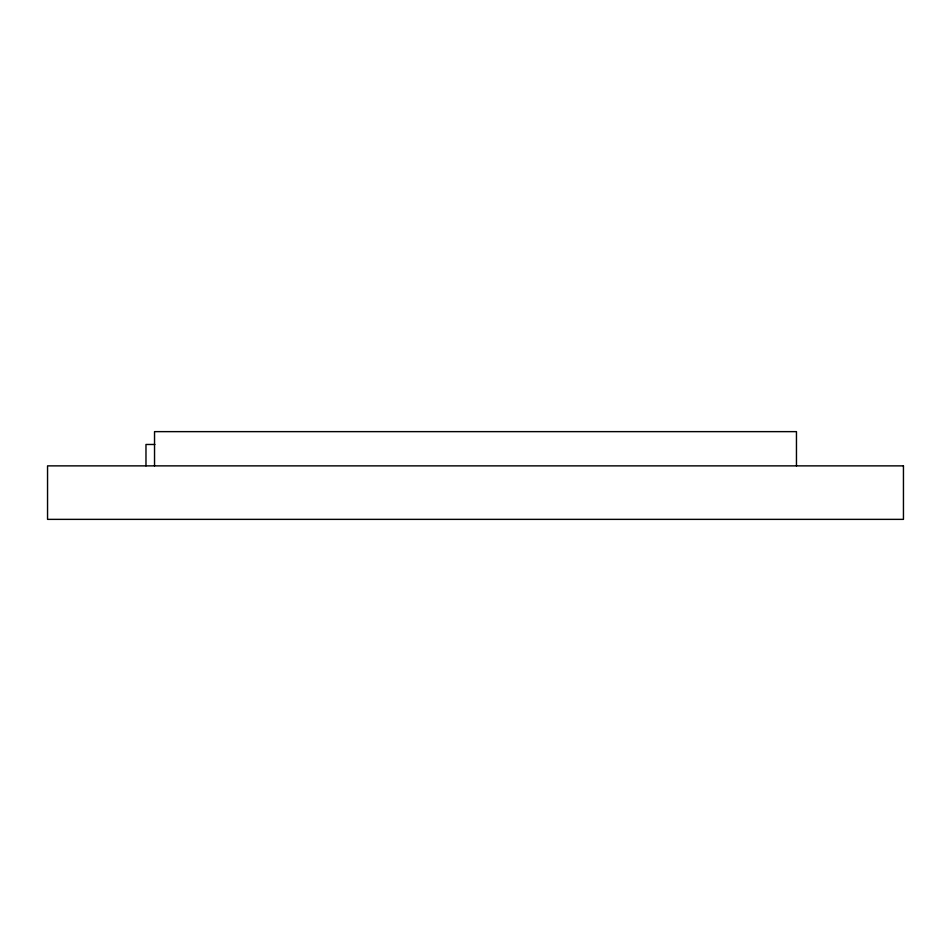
<?xml version="1.0" encoding="UTF-8"?>
<svg xmlns="http://www.w3.org/2000/svg" width="951" height="951" viewBox="0 0 951 951"><rect width="100%" height="100%" fill="white"/><g stroke="black" fill="none" stroke-linecap="round" stroke-linejoin="round"><path stroke-width="1.43" d="M154.87 444.474L145.978 444.474L145.978 465.871M796.462 465.871L796.462 431.635L154.537 431.635L154.537 465.871M903.45 465.871L47.55 465.871L47.55 519.365L903.45 519.365L903.45 465.871"/></g></svg>
